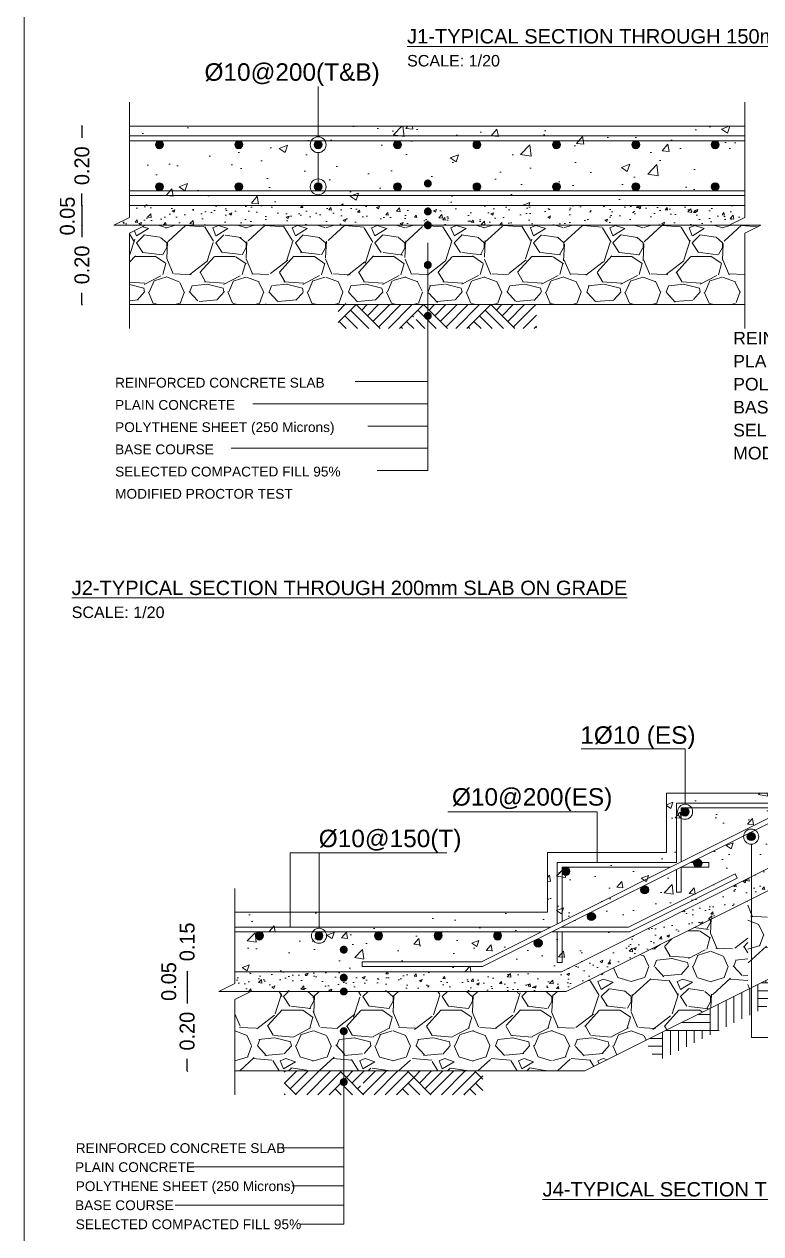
# Model space of a CAD drawing. Extents: x 166525 to 167198, y 178739 to 179747.
# Drawn here: x 166615.95 to 166623.37, y 179561.98 to 179574.17 of the extents above; entities that cross this region are included whole.
import ezdxf

# ---------------------------------------------------------------- set-up
doc = ezdxf.new("R2010")
doc.units = 0
doc.header["$MEASUREMENT"] = 0
doc.layers.get('0').update_dxf_attribs({"linetype": 'CONTINUOUS'})
doc.layers.get('DEFPOINTS').update_dxf_attribs({"linetype": 'CONTINUOUS'})
doc.layers.add('BEAM', color=6, linetype='CONTINUOUS', lineweight=13)
for name, color, linetype in [('S-D-BAR DOT', 7, 'CONTINUOUS'), ('S-G-TEXT SUB TITLE', 2, 'CONTINUOUS'), ('Steel', 2, 'CONTINUOUS')]:
    doc.layers.add(name, color=color, linetype=linetype)
doc.styles.add('ARIAL', font='arial.ttf')
doc.dimstyles.new('1-25', dxfattribs={"dimtxt": 0.2, "dimasz": 0.01, "dimexe": 0, "dimexo": 0, "dimgap": 0.08, "dimtad": 0, "dimlfac": 0.25, "dimzin": 0, "dimdsep": 46, "dimtxsty": 'Standard', "dimblk1": 'OBLIQUE', "dimblk2": 'OBLIQUE', "dimsah": 1, "dimcen": 0, "dimse1": 1, "dimse2": 1, "dimclrd": 256, "dimclre": 256, "dimclrt": 4, "dimadec": 0, "dimazin": 0, "dimtfac": 5.555556, "dimtix": 1, "dimtofl": 0, "dimtmove": 2, "dimatfit": 3, "dimldrblk": 'OBLIQUE', "dimfxl": 1, "dimtolj": 1, "dimtzin": 0, "dimarcsym": 0})
pattern_1 = [(50, (166589.25872, 179543.86905), (0.2869041, -0.0251009), [0.03, -0.33]), (355, (166589.25872, 179543.86905), (-0.0555005, 0.3008769), [0.024, -0.264]), (100.4514, (166589.28262, 179543.86696), (0.2314038, 0.2757758), [0.025496, -0.2804568]), (46.1842, (166589.2587, 179543.94905), (0.4268964, -0.0662076), [0.045, -0.495]), (96.6356, (166589.2943, 179543.94353), (0.373865, 0.389647), [0.038244, -0.420685]), (351.1842, (166589.2587, 179543.94905), (0.373865, 0.3896474), [0.036, -0.396]), (21, (166589.29872, 179543.92905), (0.2387628, -0.1610476), [0.03, -0.33]), (326, (166589.29872, 179543.92905), (0.0973261, 0.29006), [0.024, -0.264]), (71.4514, (166589.3186, 179543.91563), (0.336089, 0.1290122), [0.025496, -0.2804568]), (37.5, (166589.25872, 179543.86905), (0.00486394, 0.13315754), [0, -0.2608, 0, -0.268, 0, -0.265]), (7.5, (166589.25872, 179543.86905), (0.1052278, 0.1577647), [0, -0.1528, 0, -0.2548, 0, -0.101]), (327.5, (166589.16952, 179543.86905), (0.21352897, -0.00902195), [0, -0.1, 0, -0.312, 0, -0.414]), (317.5, (166589.12952, 179543.86905), (0.2332745, 0.040042), [0, -0.13, 0, -0.2072, 0, -0.294])]

# ---------------------------------------------------------------- blocks, each defined once
blk = doc.blocks.new('SUBTITLE')
at = {"lineweight": 0}
for tag, p in [('%%USUBTITLE', (13935941.075, 8347529.818)), ('20', (13935941.075, 8347529.418))]:
    blk.add_attdef(tag, p, '', height=0.2, dxfattribs=at)
blk = doc.blocks.new('B1')
at = {"layer": 'Steel'}
blk.add_hatch(color=256, dxfattribs=at).paths.add_polyline_path([(-0.05, 0, 1), (0.05, 0, 1)], flags=16)
blk.add_circle((0, 0), 0.05, dxfattribs=at)
blk = doc.blocks.new('*D678')
at = {"layer": 'DEFPOINTS', "color": 0, "transparency": 16777216}
for p in [(166617.918, 179565.222), (166617.589, 179564.622), (166617.918, 179564.622)]:
    blk.add_point(p, dxfattribs=at)
at = {"layer": 'BEAM', "color": 4, "transparency": 16777216, "insert": (166617.589, 179564.922), "char_height": 0.15, "attachment_point": 5, "rotation": 90}
blk.add_mtext('\\A1;0.15', dxfattribs=at)
blk = doc.blocks.new('_OBLIQUE')
at = {"color": 0, "linetype": 'ByBlock'}
blk.add_line((-0.5, -0.5), (0.5, 0.5), dxfattribs=at)
blk = doc.blocks.new('*D679')
at = {"layer": 'BEAM', "lineweight": -2, "transparency": 16777216}
blk.add_line((166617.589, 179564.622), (166617.589, 179564.422), dxfattribs=at)
at = {"layer": 'DEFPOINTS', "color": 0, "transparency": 16777216}
for p in [(166617.918, 179564.622), (166617.589, 179564.422), (166617.918, 179564.422)]:
    blk.add_point(p, dxfattribs=at)
at = {"layer": 'BEAM', "lineweight": -2, "transparency": 16777216, "xscale": 0.01, "yscale": 0.01, "zscale": 0.01}
for p, rotation in [((166617.589, 179564.622), 90), ((166617.589, 179564.422), 270)]:
    blk.add_blockref('_OBLIQUE', p, dxfattribs=dict(at, rotation=rotation))
at = {"layer": 'BEAM', "color": 4, "transparency": 16777216, "insert": (166617.404, 179564.522), "char_height": 0.15, "attachment_point": 5, "rotation": 90}
blk.add_mtext('\\A1;0.05', dxfattribs=at)
blk = doc.blocks.new('*D680')
at = {"layer": 'BEAM', "lineweight": -2, "transparency": 16777216}
for p, q in [((166617.589, 179564.422), (166617.589, 179564.302)), ((166617.589, 179563.622), (166617.589, 179563.742))]:
    blk.add_line(p, q, dxfattribs=at)
at = {"layer": 'DEFPOINTS', "color": 0, "transparency": 16777216}
for p in [(166617.918, 179564.422), (166617.589, 179563.622), (166617.918, 179563.622)]:
    blk.add_point(p, dxfattribs=at)
at = {"layer": 'BEAM', "lineweight": -2, "transparency": 16777216, "xscale": 0.01, "yscale": 0.01, "zscale": 0.01}
for p, rotation in [((166617.589, 179564.422), 90), ((166617.589, 179563.622), 270)]:
    blk.add_blockref('_OBLIQUE', p, dxfattribs=dict(at, rotation=rotation))
at = {"layer": 'BEAM', "color": 4, "transparency": 16777216, "insert": (166617.589, 179564.022), "char_height": 0.15, "attachment_point": 5, "rotation": 90}
blk.add_mtext('\\A1;0.20', dxfattribs=at)
blk = doc.blocks.new('*D737')
at = {"layer": 'BEAM', "lineweight": -2, "transparency": 16777216}
for p, q in [((166616.529, 179573.145), (166616.529, 179573.025)), ((166616.529, 179572.345), (166616.529, 179572.465))]:
    blk.add_line(p, q, dxfattribs=at)
at = {"layer": 'DEFPOINTS', "color": 0, "transparency": 16777216}
for p in [(166616.858, 179573.145), (166616.529, 179572.345), (166616.858, 179572.345)]:
    blk.add_point(p, dxfattribs=at)
at = {"layer": 'BEAM', "lineweight": -2, "transparency": 16777216, "xscale": 0.01, "yscale": 0.01, "zscale": 0.01}
for p, rotation in [((166616.529, 179573.145), 90), ((166616.529, 179572.345), 270)]:
    blk.add_blockref('_OBLIQUE', p, dxfattribs=dict(at, rotation=rotation))
at = {"layer": 'BEAM', "color": 4, "transparency": 16777216, "insert": (166616.529, 179572.745), "char_height": 0.15, "attachment_point": 5, "rotation": 90}
blk.add_mtext('\\A1;0.20', dxfattribs=at)
blk = doc.blocks.new('*D738')
at = {"layer": 'BEAM', "lineweight": -2, "transparency": 16777216}
blk.add_line((166616.529, 179572.345), (166616.529, 179572.145), dxfattribs=at)
at = {"layer": 'DEFPOINTS', "color": 0, "transparency": 16777216}
for p in [(166616.858, 179572.345), (166616.529, 179572.145), (166616.858, 179572.145)]:
    blk.add_point(p, dxfattribs=at)
at = {"layer": 'BEAM', "lineweight": -2, "transparency": 16777216, "xscale": 0.01, "yscale": 0.01, "zscale": 0.01}
for p, rotation in [((166616.529, 179572.345), 90), ((166616.529, 179572.145), 270)]:
    blk.add_blockref('_OBLIQUE', p, dxfattribs=dict(at, rotation=rotation))
at = {"layer": 'BEAM', "color": 4, "transparency": 16777216, "insert": (166616.382, 179572.238), "char_height": 0.15, "attachment_point": 5, "rotation": 90}
blk.add_mtext('\\A1;0.05', dxfattribs=at)
blk = doc.blocks.new('*D739')
at = {"layer": 'BEAM', "lineweight": -2, "transparency": 16777216}
for p, q in [((166616.529, 179572.145), (166616.529, 179572.025)), ((166616.529, 179571.345), (166616.529, 179571.465))]:
    blk.add_line(p, q, dxfattribs=at)
at = {"layer": 'DEFPOINTS', "color": 0, "transparency": 16777216}
for p in [(166616.858, 179572.145), (166616.529, 179571.345), (166616.858, 179571.345)]:
    blk.add_point(p, dxfattribs=at)
at = {"layer": 'BEAM', "lineweight": -2, "transparency": 16777216, "xscale": 0.01, "yscale": 0.01, "zscale": 0.01}
for p, rotation in [((166616.529, 179572.145), 90), ((166616.529, 179571.345), 270)]:
    blk.add_blockref('_OBLIQUE', p, dxfattribs=dict(at, rotation=rotation))
at = {"layer": 'BEAM', "color": 4, "transparency": 16777216, "insert": (166616.529, 179571.745), "char_height": 0.15, "attachment_point": 5, "rotation": 90}
blk.add_mtext('\\A1;0.20', dxfattribs=at)
blk = doc.blocks.new('bar20')
at = {"layer": 'S-D-BAR DOT'}
h = blk.add_hatch(color=256, dxfattribs=at)
edge = h.paths.add_edge_path()
edge.add_arc((0, 0), 0.05, 0, 360)
at = {"layer": 'S-D-BAR DOT', "lineweight": 0}
blk.add_circle((0, 0), 0.05, dxfattribs=at)

msp = doc.modelspace()

# ---------------------------------------------------------------- hatches: boundary and pattern name
at = {"layer": 'BEAM'}
h = msp.add_hatch(dxfattribs=at)
h.set_pattern_fill('AR-CONC', color=0, scale=0.12, style=0)
h.set_pattern_definition([(50, (166604.43445, 179541.6053), (0.860712, -0.075303), [0.09, -0.99]), (355, (166604.43445, 179541.6053), (-0.166502, 0.90263), [0.072, -0.792]), (100.4514, (166604.5062, 179541.59906), (0.694211, 0.827327), [0.076488, -0.84137]), (46.1842, (166604.4345, 179541.8453), (1.28069, -0.198623), [0.135, -1.485]), (96.6356, (166604.5412, 179541.8288), (1.121595, 1.16894), [0.114732, -1.262056]), (351.184, (166604.4345, 179541.8453), (1.121594, 1.16894), [0.108, -1.188]), (21, (166604.55445, 179541.7853), (0.716288, -0.483143), [0.09, -0.99]), (326, (166604.55445, 179541.7853), (0.291978, 0.87018), [0.072, -0.792]), (71.4514, (166604.61414, 179541.7451), (1.008267, 0.387037), [0.076488, -0.84137]), (37.5, (166604.43445, 179541.60533), (0.0145918, 0.3994726), [0, -0.7824, 0, -0.804, 0, -0.795]), (7.5, (166604.43445, 179541.60533), (0.3156834, 0.473294), [0, -0.4584, 0, -0.7644, 0, -0.303]), (327.5, (166604.16685, 179541.60533), (0.640587, -0.0270658), [0, -0.3, 0, -0.936, 0, -1.242]), (317.5, (166604.04685, 179541.60533), (0.699823, 0.120126), [0, -0.39, 0, -0.6216, 0, -0.882])])
h.paths.add_polyline_path([(166623.20921, 179572.34479), (166623.20921, 179573.14479), (166617.00921, 179573.14479), (166617.00921, 179572.34479)])
h.paths.add_polyline_path([(166620.54921, 179572.53278, -1), (166620.46921, 179572.53278, -1)], flags=16)
h.paths.add_polyline_path([(166620.46921, 179572.95679, -1), (166620.54921, 179572.95679, -1)], flags=16)
h.paths.add_polyline_path([(166621.34921, 179572.53278, -1), (166621.26921, 179572.53278, -1)], flags=16)
h.paths.add_polyline_path([(166621.26921, 179572.95679, -1), (166621.34921, 179572.95679, -1)], flags=16)
h.paths.add_polyline_path([(166619.66921, 179572.53278, -1), (166619.74921, 179572.53278, -1)], flags=16)
h.paths.add_polyline_path([(166619.66921, 179572.95679, -1), (166619.74921, 179572.95679, -1)], flags=16)
h.paths.add_polyline_path([(166622.14921, 179572.53278, -1), (166622.06921, 179572.53278, -1)], flags=16)
h.paths.add_polyline_path([(166622.14921, 179572.95679, -1), (166622.06921, 179572.95679, -1)], flags=16)
h.paths.add_polyline_path([(166618.86921, 179572.53278, -1), (166618.94921, 179572.53278, -1)], flags=16)
h.paths.add_polyline_path([(166618.86921, 179572.95679, -1), (166618.94921, 179572.95679, -1)], flags=16)
h.paths.add_polyline_path([(166622.94921, 179572.53278, -1), (166622.86921, 179572.53278, -1)], flags=16)
h.paths.add_polyline_path([(166622.94921, 179572.95679, -1), (166622.86921, 179572.95679, -1)], flags=16)
h.paths.add_polyline_path([(166618.06921, 179572.53278, -1), (166618.14921, 179572.53278, -1)], flags=16)
h.paths.add_polyline_path([(166618.06921, 179572.95679, -1), (166618.14921, 179572.95679, -1)], flags=16)
h.paths.add_polyline_path([(166617.26921, 179572.53278, -1), (166617.34921, 179572.53278, -1)], flags=16)
h.paths.add_polyline_path([(166617.26921, 179572.95679, -1), (166617.34921, 179572.95679, -1)], flags=16)
h = msp.add_hatch(dxfattribs=at)
h.set_pattern_fill('AR-CONC', color=0, scale=0.04, style=0)
h.set_pattern_definition([(50, (166661.37783, 179570.66632), (0.2869041, -0.0251009), [0.03, -0.33]), (355, (166661.37783, 179570.66632), (-0.0555005, 0.3008769), [0.024, -0.264]), (100.4514, (166661.40174, 179570.66423), (0.2314038, 0.2757758), [0.025496, -0.2804568]), (46.1842, (166661.37783, 179570.74632), (0.4268964, -0.0662076), [0.045, -0.495]), (96.6356, (166661.4134, 179570.7408), (0.373865, 0.389647), [0.038244, -0.420685]), (351.1842, (166661.37783, 179570.74632), (0.3738648, 0.3896474), [0.036, -0.396]), (21, (166661.41783, 179570.72632), (0.2387628, -0.1610476), [0.03, -0.33]), (326, (166661.41783, 179570.72632), (0.0973261, 0.29006), [0.024, -0.264]), (71.4514, (166661.43773, 179570.7129), (0.336089, 0.1290122), [0.025496, -0.2804568]), (37.5, (166661.37783, 179570.66632), (0.00486394, 0.13315754), [0, -0.2608, 0, -0.268, 0, -0.265]), (7.5, (166661.37783, 179570.66632), (0.1052278, 0.1577647), [0, -0.1528, 0, -0.2548, 0, -0.101]), (327.5, (166661.28863, 179570.66632), (0.21352897, -0.00902195), [0, -0.1, 0, -0.312, 0, -0.414]), (317.5, (166661.24863, 179570.66632), (0.2332745, 0.040042), [0, -0.13, 0, -0.2072, 0, -0.294])])
h.paths.add_polyline_path([(166620.01388, 179572.14479), (166620.01388, 179572.22163, -0.41421356), (166619.99388, 179572.24163, -0.41421356), (166620.01388, 179572.26163), (166620.01388, 179572.34479), (166617.00921, 179572.34479), (166617.00921, 179572.22479), (166616.84921, 179572.14479), (166617.16921, 179572.14479)])
h.paths.add_polyline_path([(166623.04921, 179572.14479), (166623.20921, 179572.22479), (166623.20921, 179572.34479), (166620.01388, 179572.34479), (166620.01388, 179572.26163, -0.41421356), (166620.03388, 179572.24163, -0.41421356), (166620.01388, 179572.22163), (166620.01388, 179572.14479)])
h = msp.add_hatch(dxfattribs=at)
h.set_pattern_fill('GRAVEL', color=0, scale=0.8, style=0)
h.set_pattern_definition([(228.0128, (166661.953834, 179571.466325), (-6.39999859, -7.20000107), [0.107629, -10.65527]), (184.9697, (166661.881834, 179571.386325), (9.600000842, 0.799993046), [0.184694, -18.28474]), (132.5104, (166661.697834, 179571.370325), (7.999992575, -8.80000694), [0.13023, -12.892826]), (267.2737, (166661.385834, 179571.170325), (0.799996814, 16.000000237), [0.16819, -16.650846]), (292.8337, (166661.377834, 179571.002325), (-4.000007925, 9.59999713), [0.164924, -16.327498]), (357.2737, (166661.441834, 179570.850325), (-16.000000237, 0.799996814), [0.16819, -16.650846]), (37.6942, (166661.609834, 179570.842325), (-10.400005877, -7.999992325), [0.222423, -22.019879]), (72.2553, (166661.785834, 179570.978325), (5.60000861, 17.599996986), [0.20999, -20.789057]), (121.4296, (166661.849834, 179571.178325), (-6.400006588, 10.39999603), [0.16876, -16.707258]), (175.2364, (166661.761834, 179571.322325), (8.80000076, -0.79999323), [0.192666, -9.44061]), (222.3974, (166661.569834, 179571.338325), (-9.600005881, -8.799993666), [0.249158, -24.6667]), (138.8141, (166662.177834, 179571.162325), (-5.60000236, 4.79999785), [0.085041, -8.419075]), (171.4692, (166662.113834, 179571.218325), (10.39999863, -1.600006328), [0.16179, -16.017209]), (225, (166661.95383, 179571.2423), (-9e-17, -0.8), [0.113137, -1.018234]), (203.1986, (166661.89783, 179571.33832), (3.99999978, 1.60000106), [0.060926, -6.031692]), (291.8014, (166661.84183, 179571.31432), (-0.79999993, 2.4000002), [0.086162, -4.22197]), (30.9638, (166661.87383, 179571.23432), (2.3999984, 1.600002), [0.139943, -4.524818]), (161.5651, (166661.99383, 179571.30632), (1.6000003, -0.7999987), [0.101193, -2.42863]), (16.3895, (166661.377834, 179571.314325), (8.00000176, 2.39999417), [0.14176, -14.034276]), (70.3462, (166661.513834, 179571.354325), (-3.1999962, -8.80000171), [0.118929, -11.773926]), (293.1986, (166661.99383, 179571.46632), (-1.60000106, 3.99999978), [0.121852, -5.970766]), (343.6105, (166662.041834, 179571.354325), (-8.00000176, 2.39999417), [0.14176, -14.034276]), (339.444, (166661.37783, 179570.818325), (-4.00000148, 1.5999968), [0.136704, -6.698499]), (294.7751, (166661.505834, 179570.770325), (-3.99999375, 8.80000274), [0.114542, -11.339714]), (66.8014, (166662.00183, 179570.66632), (1.60000106, 3.99999978), [0.121852, -5.970766]), (17.354, (166662.049834, 179570.778325), (-10.400001616, -3.1999956), [0.134105, -13.276339]), (69.444, (166661.60983, 179570.666325), (-1.5999968, -4.00000148), [0.068352, -6.766851]), (101.3099, (166661.95383, 179570.66632), (-0.7999981, 3.2000006), [0.040792, -4.038423]), (165.9638, (166661.94583, 179570.70632), (2.4000004, -0.79999845), [0.164924, -3.13356]), (186.009, (166661.785834, 179570.746325), (7.9999998, 0.799999454), [0.15284, -15.131138]), (303.6901, (166661.87383, 179571.16232), (-0.8000011, 1.5999996), [0.115378, -2.769063]), (353.1572, (166661.937834, 179571.066325), (13.599999493, -1.600006398), [0.201435, -19.94205]), (60.9454, (166662.13783, 179571.042325), (-3.20000002, -5.60000031), [0.082365, -8.154139]), (90, (166662.1778, 179571.1143), (-0.8, 0.8), [0.048, -0.752]), (120.2564, (166661.769834, 179570.770325), (3.19999591, -5.600001965), [0.111139, -11.002816]), (48.0128, (166661.713834, 179570.866325), (6.39999859, 7.20000107), [0.215258, -10.547642]), (0, (166661.8578, 179571.0263), (0.8, 0.8), [0.208, -0.592]), (325.3048, (166662.065834, 179571.026325), (-7.99999541, 5.60000689), [0.126491, -12.522619]), (254.0546, (166662.16983, 179570.95432), (-0.7999999, -3.2000001), [0.116482, -5.707606]), (207.646, (166662.137834, 179570.842325), (-15.199996647, -8.00000617), [0.189652, -18.775579]), (175.4261, (166661.969834, 179570.754325), (-10.400000447, 0.79999584), [0.200639, -19.863259])])
h.paths.add_polyline_path([(166620.01388, 179572.14479), (166620.01388, 179571.76479, -0.41421356), (166620.03388, 179571.74479, -0.41421356), (166620.01388, 179571.72479), (166620.01388, 179571.34479), (166623.20921, 179571.34479), (166623.20921, 179572.06479), (166623.36921, 179572.14479), (166623.04921, 179572.14479)])
h.paths.add_polyline_path([(166620.01388, 179571.34479), (166620.01388, 179571.72479, -0.41421356), (166619.99388, 179571.74479, -0.41421356), (166620.01388, 179571.76479), (166620.01388, 179572.14479), (166617.16921, 179572.14479), (166617.00921, 179572.06479), (166617.00921, 179571.34479)])
h = msp.add_hatch(dxfattribs=at)
h.set_pattern_fill('AR-PARQ1', color=0, scale=0.04, angle=45, style=0)
h.set_pattern_definition([(135, (166661.37783, 179570.66632), (-0.6788225, 4e-17), [0.48, -0.48]), (135, (166661.4344, 179570.7229), (-0.6788225, 4e-17), [0.48, -0.48]), (135, (166661.49097, 179570.77946), (-0.6788225, 4e-17), [0.48, -0.48]), (135, (166661.54754, 179570.83603), (-0.6788225, 4e-17), [0.48, -0.48]), (135, (166661.6041, 179570.8926), (-0.6788225, 4e-17), [0.48, -0.48]), (135, (166661.6607, 179570.94917), (-0.6788225, 4e-17), [0.48, -0.48]), (135, (166661.71725, 179571.00574), (-0.6788225, 4e-17), [0.48, -0.48]), (45, (166661.0384, 179571.00574), (0.6788225, -4e-17), [0.48, -0.48]), (45, (166660.98185, 179571.0623), (0.6788225, -4e-17), [0.48, -0.48]), (45, (166660.9253, 179571.11887), (0.6788225, -4e-17), [0.48, -0.48]), (45, (166660.8687, 179571.17544), (0.6788225, -4e-17), [0.48, -0.48]), (45, (166660.81215, 179571.232), (0.6788225, -4e-17), [0.48, -0.48]), (45, (166660.7556, 179571.2886), (0.6788225, -4e-17), [0.48, -0.48]), (45, (166660.699, 179571.34515), (0.6788225, -4e-17), [0.48, -0.48])])
h.paths.add_polyline_path([(166621.10921, 179571.10479), (166621.10921, 179571.34479), (166619.88598, 179571.34479), (166619.88598, 179571.23225, -0.41421356), (166619.90598, 179571.21225, -0.41421356), (166619.88598, 179571.19225), (166619.88598, 179571.10479)])
h.paths.add_polyline_path([(166619.10921, 179571.34479), (166619.10921, 179571.10479), (166619.88598, 179571.10479), (166619.88598, 179571.19225, -0.41421356), (166619.86598, 179571.21225, -0.41421356), (166619.88598, 179571.23225), (166619.88598, 179571.34479)])
h = msp.add_hatch(dxfattribs=at)
h.set_pattern_fill('AR-CONC', color=0, scale=0.004, style=0)
h.set_pattern_definition([(50, (166528.5921, 179566.11744), (0.7287387, -0.0637563), [0.0762, -0.8382]), (355, (166528.5921, 179566.11744), (-0.1409713, 0.7642266), [0.06096, -0.67056]), (100.451, (166528.65284, 179566.1121), (0.58777, 0.700467), [0.06476, -0.71236]), (46.1842, (166528.5921, 179566.3206), (1.084316, -0.168169), [0.1143, -1.2573]), (96.6356, (166528.6825, 179566.3066), (0.949617, 0.989702), [0.09714, -1.06854]), (351.184, (166528.5921, 179566.3206), (0.949618, 0.9897), [0.09144, -1.00584]), (21, (166528.6937, 179566.26984), (0.6064595, -0.409062), [0.0762, -0.8382]), (326, (166528.6937, 179566.26984), (0.247208, 0.736752), [0.06096, -0.67056]), (71.4514, (166528.74425, 179566.23575), (0.853666, 0.3276914), [0.06476, -0.71236]), (37.5, (166528.5921, 179566.11744), (0.0123544, 0.33822016), [0, -0.662432, 0, -0.68072, 0, -0.6731]), (7.5, (166528.5921, 179566.11744), (0.2672787, 0.4007223), [0, -0.388112, 0, -0.647192, 0, -0.25654]), (327.5, (166528.36554, 179566.11744), (0.5423624, -0.022915), [0, -0.254, 0, -0.79248, 0, -1.05156]), (317.5, (166528.26394, 179566.11744), (0.5925167, 0.101706), [0, -0.3302, 0, -0.526288, 0, -0.74676])])
h.paths.add_polyline_path([(166622.41831, 179565.82153), (166621.21831, 179565.82153), (166621.21831, 179565.22153), (166618.06921, 179565.22153), (166618.06921, 179564.62153), (166621.35995, 179564.62153), (166624.95995, 179566.42153), (166628.26269, 179566.42153), (166628.26269, 179567.02153), (166623.61831, 179567.02153), (166623.61831, 179566.42153), (166622.41831, 179566.42153)])
h = msp.add_hatch(dxfattribs=at)
h.set_pattern_fill('AR-CONC', color=0, scale=0.04, style=0)
h.set_pattern_definition(pattern_1)
h.paths.add_polyline_path([(166623.46536, 179565.67424), (166623.23767, 179565.56039), (166623.23767, 179565.33678), (166623.46536, 179565.45063)])
h = msp.add_hatch(dxfattribs=at)
h.set_pattern_fill('AR-CONC', color=0, scale=0.04, style=0)
h.set_pattern_definition(pattern_1)
h.paths.add_polyline_path([(166623.23767, 179565.33678), (166623.23767, 179565.56039), (166621.35995, 179564.62153), (166618.06921, 179564.62153), (166618.06921, 179564.50153), (166617.90921, 179564.42153), (166618.22921, 179564.42153), (166621.40716, 179564.42153)])
h = msp.add_hatch(dxfattribs=at)
h.set_pattern_fill('GRAVEL', color=0, scale=0.8, style=0)
h.set_pattern_definition([(228.0128, (166589.834716, 179544.66905), (-6.39999859, -7.20000107), [0.107629, -10.65527]), (184.9697, (166589.762716, 179544.589047), (9.60000084, 0.799993046), [0.184694, -18.28474]), (132.5104, (166589.578716, 179544.573047), (7.999992575, -8.80000694), [0.13023, -12.892826]), (267.2737, (166589.266716, 179544.373047), (0.799996814, 16.000000236), [0.16819, -16.650846]), (292.8337, (166589.258716, 179544.205047), (-4.000007924, 9.59999713), [0.164924, -16.327498]), (357.2737, (166589.322716, 179544.053047), (-16.000000236, 0.799996814), [0.16819, -16.650846]), (37.6942, (166589.490716, 179544.045047), (-10.400005877, -7.999992324), [0.222423, -22.019879]), (72.2553, (166589.666716, 179544.181047), (5.60000861, 17.599996985), [0.20999, -20.789057]), (121.4296, (166589.730716, 179544.381047), (-6.400006587, 10.39999603), [0.16876, -16.707258]), (175.2364, (166589.642716, 179544.52505), (8.80000076, -0.79999323), [0.192666, -9.44061]), (222.3974, (166589.450716, 179544.541047), (-9.600005881, -8.799993666), [0.249158, -24.6667]), (138.8141, (166590.058716, 179544.36505), (-5.60000236, 4.79999785), [0.085041, -8.419075]), (171.4692, (166589.994716, 179544.421047), (10.39999863, -1.60000633), [0.16179, -16.017209]), (225, (166589.8347, 179544.44505), (-9e-17, -0.8), [0.113137, -1.018234]), (203.1986, (166589.77872, 179544.54105), (3.99999978, 1.60000106), [0.060926, -6.031692]), (291.8014, (166589.72272, 179544.51705), (-0.79999993, 2.4000002), [0.086162, -4.22197]), (30.9638, (166589.75472, 179544.43705), (2.3999984, 1.600002), [0.139943, -4.524818]), (161.5651, (166589.87472, 179544.50905), (1.6000003, -0.7999987), [0.101193, -2.42863]), (16.3895, (166589.258716, 179544.517047), (8.00000176, 2.39999417), [0.14176, -14.034276]), (70.3462, (166589.394716, 179544.55705), (-3.1999962, -8.80000171), [0.118929, -11.773926]), (293.1986, (166589.87472, 179544.66905), (-1.60000106, 3.99999978), [0.121852, -5.970766]), (343.6105, (166589.922716, 179544.557047), (-8.00000176, 2.39999417), [0.14176, -14.034276]), (339.444, (166589.25872, 179544.02105), (-4.00000148, 1.5999968), [0.136704, -6.698499]), (294.7751, (166589.386716, 179543.97305), (-3.99999375, 8.80000274), [0.114542, -11.339714]), (66.8014, (166589.88272, 179543.86905), (1.60000106, 3.99999978), [0.121852, -5.970766]), (17.354, (166589.930716, 179543.981047), (-10.400001615, -3.1999956), [0.134105, -13.276339]), (69.444, (166589.49072, 179543.86905), (-1.5999968, -4.00000148), [0.068352, -6.766851]), (101.3099, (166589.83472, 179543.86905), (-0.7999981, 3.2000006), [0.040792, -4.038423]), (165.9638, (166589.82672, 179543.90905), (2.4000004, -0.7999984), [0.164924, -3.13356]), (186.009, (166589.666716, 179543.949047), (7.9999998, 0.799999454), [0.15284, -15.131138]), (303.6901, (166589.75472, 179544.36505), (-0.8000011, 1.5999996), [0.115378, -2.769063]), (353.1572, (166589.818716, 179544.269047), (13.599999493, -1.600006398), [0.201435, -19.94205]), (60.9454, (166590.018716, 179544.24505), (-3.20000002, -5.60000031), [0.082365, -8.154139]), (90, (166590.0587, 179544.31705), (-0.8, 0.8), [0.048, -0.752]), (120.2564, (166589.650716, 179543.97305), (3.19999591, -5.600001965), [0.111139, -11.002816]), (48.0128, (166589.594716, 179544.06905), (6.39999859, 7.20000107), [0.215258, -10.547642]), (0, (166589.7387, 179544.22905), (0.8, 0.8), [0.208, -0.592]), (325.3048, (166589.946716, 179544.229047), (-7.99999541, 5.60000689), [0.126491, -12.522619]), (254.0546, (166590.05072, 179544.15705), (-0.7999999, -3.2000001), [0.116482, -5.707606]), (207.646, (166590.018716, 179544.045047), (-15.199996646, -8.00000617), [0.189652, -18.775579]), (175.4261, (166589.850716, 179543.957047), (-10.400000447, 0.79999584), [0.200639, -19.863259])])
h.paths.add_polyline_path([(166623.23767, 179564.44236), (166623.23767, 179565.33678), (166621.40716, 179564.42153), (166618.22921, 179564.42153), (166618.06921, 179564.34153), (166618.06921, 179563.62153), (166621.59602, 179563.62153)])
h = msp.add_hatch(dxfattribs=at)
h.set_pattern_fill('GRAVEL', color=0, scale=0.8, style=0)
h.set_pattern_definition([(228.0128, (166568.59189, 179562.589245), (-6.399998586, -7.200001073), [0.107629, -10.65527]), (184.9697, (166568.519892, 179562.509245), (9.600000841, 0.799993046), [0.184694, -18.28474]), (132.5104, (166568.33589, 179562.493245), (7.999992575, -8.80000694), [0.13023, -12.892826]), (267.2737, (166568.023892, 179562.293245), (0.799996814, 16.000000236), [0.16819, -16.650846]), (292.8337, (166568.015892, 179562.125245), (-4.000007924, 9.59999713), [0.164924, -16.327498]), (357.2737, (166568.079892, 179561.973245), (-16.000000236, 0.799996814), [0.16819, -16.650846]), (37.6942, (166568.247892, 179561.965245), (-10.400005877, -7.999992324), [0.222423, -22.019879]), (72.2553, (166568.423892, 179562.101245), (5.60000861, 17.599996985), [0.20999, -20.789057]), (121.4296, (166568.487892, 179562.301245), (-6.400006587, 10.39999603), [0.16876, -16.707258]), (175.2364, (166568.39989, 179562.445245), (8.80000076, -0.79999323), [0.192666, -9.44061]), (222.3974, (166568.207892, 179562.461245), (-9.600005881, -8.799993666), [0.2491584, -24.6667]), (138.8141, (166568.81589, 179562.285245), (-5.60000236, 4.79999785), [0.085041, -8.419075]), (171.4692, (166568.751892, 179562.341245), (10.399998628, -1.600006328), [0.16179, -16.017209]), (225, (166568.5919, 179562.36525), (-9e-17, -0.8), [0.113137, -1.018234]), (203.1986, (166568.53589, 179562.46125), (3.99999978, 1.60000106), [0.060926, -6.031692]), (291.8014, (166568.47989, 179562.43725), (-0.79999993, 2.4000002), [0.086162, -4.22197]), (30.9638, (166568.51189, 179562.35725), (2.39999842, 1.600002), [0.139943, -4.524818]), (161.5651, (166568.6319, 179562.42925), (1.6000003, -0.7999987), [0.101193, -2.42863]), (16.3895, (166568.01589, 179562.437245), (8.00000176, 2.399994168), [0.14176, -14.034276]), (70.3462, (166568.15189, 179562.477245), (-3.1999962, -8.80000171), [0.118929, -11.773926]), (293.1986, (166568.63189, 179562.58925), (-1.60000106, 3.99999978), [0.121852, -5.970766]), (343.6105, (166568.67989, 179562.477245), (-8.00000176, 2.399994168), [0.14176, -14.034276]), (339.444, (166568.01589, 179561.94125), (-4.00000148, 1.5999968), [0.136704, -6.698499]), (294.7751, (166568.14389, 179561.893245), (-3.99999375, 8.80000274), [0.114542, -11.339714]), (66.8014, (166568.63989, 179561.78925), (1.60000106, 3.99999978), [0.121852, -5.970766]), (17.354, (166568.68789, 179561.901245), (-10.400001615, -3.1999956), [0.134105, -13.276339]), (69.444, (166568.24789, 179561.78925), (-1.5999968, -4.00000148), [0.068352, -6.766851]), (101.3099, (166568.5919, 179561.78925), (-0.7999981, 3.2000006), [0.040792, -4.038423]), (165.9638, (166568.5839, 179561.82925), (2.40000044, -0.79999845), [0.164924, -3.13356]), (186.009, (166568.423892, 179561.869245), (7.9999998, 0.799999454), [0.15284, -15.131138]), (303.6901, (166568.5119, 179562.28525), (-0.8000011, 1.59999965), [0.115378, -2.769063]), (353.1572, (166568.575892, 179562.189245), (13.599999493, -1.600006398), [0.201435, -19.94205]), (60.9454, (166568.77589, 179562.165245), (-3.20000002, -5.60000031), [0.082365, -8.154139]), (90, (166568.8159, 179562.23725), (-0.8, 0.8), [0.048, -0.752]), (120.2564, (166568.40789, 179561.893245), (3.19999591, -5.600001965), [0.111139, -11.002816]), (48.0128, (166568.35189, 179561.989245), (6.399998586, 7.200001073), [0.215258, -10.547642]), (0, (166568.4959, 179562.14925), (0.8, 0.8), [0.208, -0.592]), (325.3048, (166568.70389, 179562.149245), (-7.999995407, 5.60000689), [0.126491, -12.522619]), (254.0546, (166568.80789, 179562.07725), (-0.79999991, -3.2000001), [0.116482, -5.707606]), (207.646, (166568.775892, 179561.965245), (-15.199996646, -8.00000617), [0.189652, -18.775579]), (175.4261, (166568.607892, 179561.877245), (-10.400000447, 0.799995841), [0.200639, -19.863259])])
h.paths.add_polyline_path([(166623.46536, 179565.45063), (166623.23767, 179565.33678), (166623.23767, 179564.44236), (166623.46536, 179564.5562)])
h = msp.add_hatch(dxfattribs=at)
h.set_pattern_fill('AR-PARQ1', color=0, scale=0.04, style=0)
h.set_pattern_definition([(90, (166589.2587, 179543.86905), (-0.48, 0.48), [0.48, -0.48]), (90, (166589.3387, 179543.86905), (-0.48, 0.48), [0.48, -0.48]), (90, (166589.4187, 179543.86905), (-0.48, 0.48), [0.48, -0.48]), (90, (166589.4987, 179543.86905), (-0.48, 0.48), [0.48, -0.48]), (90, (166589.5787, 179543.86905), (-0.48, 0.48), [0.48, -0.48]), (90, (166589.6587, 179543.86905), (-0.48, 0.48), [0.48, -0.48]), (90, (166589.7387, 179543.86905), (-0.48, 0.48), [0.48, -0.48]), (0, (166589.2587, 179544.34905), (0.48, -0.48), [0.48, -0.48]), (0, (166589.2587, 179544.42905), (0.48, -0.48), [0.48, -0.48]), (0, (166589.2587, 179544.50905), (0.48, -0.48), [0.48, -0.48]), (0, (166589.2587, 179544.58905), (0.48, -0.48), [0.48, -0.48]), (0, (166589.2587, 179544.66905), (0.48, -0.48), [0.48, -0.48]), (0, (166589.2587, 179544.74905), (0.48, -0.48), [0.48, -0.48]), (0, (166589.2587, 179544.82905), (0.48, -0.48), [0.48, -0.48])])
h.paths.add_polyline_path([(166624.10199, 179564.60619), (166623.99466, 179564.82085), (166622.90057, 179564.27381), (166622.9509, 179564.17315, -0.41421356), (166622.97774, 179564.1642, -0.41421356), (166622.96879, 179564.13737), (166623.0079, 179564.05915)])
h.paths.add_polyline_path([(166622.20581, 179563.92643), (166622.31314, 179563.71177), (166623.0079, 179564.05915), (166622.96879, 179564.13737, -0.41421356), (166622.94196, 179564.14632, -0.41421356), (166622.9509, 179564.17315), (166622.90057, 179564.27381)])
h = msp.add_hatch(dxfattribs=at)
h.set_pattern_fill('AR-PARQ1', color=0, scale=0.04, angle=45, style=0)
h.set_pattern_definition([(135, (166589.3246, 179543.86905), (-0.6788225, 4e-17), [0.48, -0.48]), (135, (166589.3812, 179543.9256), (-0.6788225, 4e-17), [0.48, -0.48]), (135, (166589.43775, 179543.9822), (-0.6788225, 4e-17), [0.48, -0.48]), (135, (166589.4943, 179544.03875), (-0.6788225, 4e-17), [0.48, -0.48]), (135, (166589.5509, 179544.0953), (-0.6788225, 4e-17), [0.48, -0.48]), (135, (166589.60745, 179544.1519), (-0.6788225, 4e-17), [0.48, -0.48]), (135, (166589.664, 179544.20846), (-0.6788225, 4e-17), [0.48, -0.48]), (45, (166588.9852, 179544.20846), (0.6788225, -4e-17), [0.48, -0.48]), (45, (166588.92863, 179544.26503), (0.6788225, -4e-17), [0.48, -0.48]), (45, (166588.87206, 179544.3216), (0.6788225, -4e-17), [0.48, -0.48]), (45, (166588.8155, 179544.37816), (0.6788225, -4e-17), [0.48, -0.48]), (45, (166588.7589, 179544.43473), (0.6788225, -4e-17), [0.48, -0.48]), (45, (166588.70235, 179544.4913), (0.6788225, -4e-17), [0.48, -0.48]), (45, (166588.6458, 179544.54787), (0.6788225, -4e-17), [0.48, -0.48])])
h.paths.add_polyline_path([(166620.56781, 179563.38153), (166620.56781, 179563.62153), (166619.34458, 179563.62153), (166619.34458, 179563.50899, -0.41421356), (166619.36458, 179563.48899, -0.41421356), (166619.34458, 179563.46899), (166619.34458, 179563.38153)])
h.paths.add_polyline_path([(166618.56781, 179563.62153), (166618.56781, 179563.38153), (166619.34458, 179563.38153), (166619.34458, 179563.46899, -0.41421356), (166619.32458, 179563.48899, -0.41421356), (166619.34458, 179563.50899), (166619.34458, 179563.62153)])

# ---------------------------------------------------------------- linework, layer by layer
at = {"layer": 'BEAM', "color": 0}
for p, q in [((166618.90921, 179573.03679), (166618.90921, 179573.54479)), ((166623.20921, 179573.14479), (166617.00921, 179573.14479)), ((166623.20921, 179573.04479), (166617.00921, 179573.04479)), ((166623.20921, 179572.99679), (166617.00921, 179572.99679)), ((166618.90921, 179572.56479), (166618.90921, 179572.87679)), ((166623.20921, 179572.49279), (166617.00921, 179572.49279)), ((166623.20921, 179572.44479), (166617.00921, 179572.44479)), ((166623.20921, 179572.34479), (166617.00921, 179572.34479)), ((166623.20921, 179572.14479), (166617.00921, 179572.14479)), ((166620.01388, 179571.9671), (166620.01388, 179569.67278)), ((166623.20921, 179571.34479), (166617.00921, 179571.34479)), ((166620.01388, 179570.56878), (166619.28141, 179570.56878)), ((166620.01388, 179570.34478), (166618.25073, 179570.34478)), ((166620.01388, 179570.12078), (166619.40936, 179570.12078)), ((166620.01388, 179569.89678), (166618.03351, 179569.89678)), ((166620.01388, 179569.67278), (166619.50339, 179569.67278)), ((166624.87372, 179566.88153), (166620.55372, 179564.72153)), ((166624.88505, 179566.83353), (166620.56505, 179564.67353)), ((166624.95995, 179566.42153), (166621.35995, 179564.62153)), ((166622.41831, 179565.82153), (166622.41831, 179566.42153)), ((166622.41831, 179565.82153), (166622.41831, 179566.42153)), ((166623.61831, 179566.42153), (166622.41831, 179566.42153)), ((166625.00716, 179566.22153), (166621.40716, 179564.42153)), ((166622.41831, 179565.82153), (166621.21831, 179565.82153)), ((166621.21831, 179565.22153), (166621.21831, 179565.82153)), ((166625.19602, 179565.42153), (166621.59602, 179563.62153)), ((166621.21831, 179565.22153), (166618.06921, 179565.22153)), ((166621.25372, 179565.07153), (166618.06921, 179565.07153)), ((166621.15772, 179565.02353), (166618.06921, 179565.02353)), ((166622.04767, 179565.02353), (166621.26505, 179565.02353)), ((166622.03634, 179565.07153), (166621.36105, 179565.07153)), ((166621.35995, 179564.62153), (166618.06921, 179564.62153)), ((166621.40716, 179564.42153), (166618.06921, 179564.42153)), ((166619.16686, 179564.04408), (166619.16686, 179562.07752)), ((166621.59602, 179563.62153), (166618.06921, 179563.62153)), ((166619.16686, 179562.84552), (166618.53903, 179562.84552)), ((166619.16686, 179562.65352), (166617.65559, 179562.65352)), ((166619.16686, 179562.46152), (166618.64631, 179562.46152)), ((166619.16686, 179562.26952), (166617.4694, 179562.26952)), ((166619.16686, 179562.07752), (166618.7293, 179562.07752))]:
    msp.add_line(p, q, dxfattribs=at)
at = {"layer": 'BEAM', "color": 3}
for p, q in [((166621.55756, 179566.86788), (166622.60631, 179566.86788)), ((166622.60631, 179566.30969), (166622.60631, 179566.86788)), ((166623.27552, 179565.90678), (166623.27552, 179563.95764)), ((166618.91746, 179565.05969), (166618.91746, 179565.81889)), ((166623.27552, 179563.95764), (166624.80477, 179563.95764))]:
    msp.add_line(p, q, dxfattribs=at)
at = {"layer": 'BEAM', "color": 0}
msp.add_lwpolyline([(166665.54405, 179591.82623), (166615.94671, 179591.82623), (166615.94671, 179553.60608), (166665.54405, 179553.60608)], close=True, dxfattribs=at)
for points in [[(166619.30921, 179573.04479, 0, 0.0698, 0), (166619.30921, 179573.25418, 0, 0, 0), (166619.30921, 179573.54479, 0, 0, 0), (166617.79735, 179573.54479, 0, 0, 0)], [(166619.30921, 179572.49279, 0, 0.0698, 0), (166619.30921, 179572.70218, 0, 0, 0), (166619.30921, 179573.54479, 0, 0, 0), (166619.30921, 179573.54479, 0, 0, 0)], [(166621.72204, 179565.72614, 0, 0.0698, 0), (166621.72204, 179565.93553, 0, 0, 0), (166621.72204, 179566.23101, 0, 0, 0)]]:
    msp.add_lwpolyline(points, format="xyseb", dxfattribs=at)
for points in [[(166617.00921, 179571.10479), (166617.00921, 179572.06479), (166617.16921, 179572.14479), (166616.84921, 179572.14479), (166617.00921, 179572.22479), (166617.00921, 179573.38479)], [(166623.20921, 179571.10479), (166623.20921, 179572.06479), (166623.36921, 179572.14479), (166623.04921, 179572.14479), (166623.20921, 179572.22479), (166623.20921, 179573.38479)], [(166622.51831, 179565.72153), (166622.51831, 179566.32153), (166623.71831, 179566.32153)], [(166623.65772, 179566.27353), (166622.56631, 179566.27353), (166622.56631, 179565.72783)], [(166622.51831, 179565.72153), (166621.31831, 179565.72153), (166621.31831, 179565.10383)], [(166622.56505, 179565.67353), (166622.84638, 179565.67353), (166622.84638, 179565.72153), (166622.66105, 179565.72153)], [(166621.36631, 179565.12783), (166621.36631, 179565.67353), (166622.45772, 179565.67353)], [(166622.04767, 179565.02353), (166623.13112, 179565.56526), (166623.10966, 179565.60819), (166622.03634, 179565.07153)], [(166622.56631, 179565.67416), (166622.56631, 179565.42432), (166622.51831, 179565.42432), (166622.51831, 179565.65016)], [(166618.06921, 179563.38153), (166618.06921, 179564.34153), (166618.22921, 179564.42153), (166617.90921, 179564.42153), (166618.06921, 179564.50153), (166618.06921, 179565.46153)], [(166621.31831, 179565.02353), (166621.31831, 179564.71252), (166621.36631, 179564.71252), (166621.36631, 179565.02353)], [(166621.36631, 179565.07153), (166621.36631, 179565.07416)], [(166620.55372, 179564.72153), (166619.35372, 179564.72153), (166619.35372, 179564.67353), (166620.56505, 179564.67353)]]:
    msp.add_lwpolyline(points, dxfattribs=at)
at = {"layer": 'BEAM', "color": 0, "const_width": 0.04, "flags": 128}
for points in [[(166619.99388, 179572.56638, 1), (166620.03388, 179572.56638, 1), (166619.99388, 179572.56638)], [(166619.99388, 179572.28383, 1), (166620.03388, 179572.28383, 1), (166619.99388, 179572.28383)], [(166619.99388, 179572.14479, 1), (166620.03388, 179572.14479, 1), (166619.99388, 179572.14479)], [(166619.99388, 179571.74479, 1), (166620.03388, 179571.74479, 1), (166619.99388, 179571.74479)], [(166619.99388, 179571.23225, 1), (166620.03388, 179571.23225, 1), (166619.99388, 179571.23225)], [(166619.14686, 179564.84312, 1), (166619.18686, 179564.84312, 1), (166619.14686, 179564.84312)], [(166619.14686, 179564.56068, 1), (166619.18686, 179564.56068, 1), (166619.14686, 179564.56068)], [(166619.14686, 179564.42153, 1), (166619.18686, 179564.42153, 1), (166619.14686, 179564.42153)], [(166619.14686, 179564.02153, 1), (166619.18686, 179564.02153, 1), (166619.14686, 179564.02153)], [(166619.14686, 179563.50899, 1), (166619.18686, 179563.50899, 1), (166619.14686, 179563.50899)]]:
    msp.add_lwpolyline(points, format="xyb", dxfattribs=at)
at = {"layer": 'BEAM', "color": 3}
for points in [[(166621.72204, 179565.72153), (166621.72204, 179566.23101), (166620.21485, 179566.23101)], [(166618.62564, 179565.07614), (166618.62564, 179565.81889), (166620.205, 179565.81889)]]:
    msp.add_lwpolyline(points, dxfattribs=at)
msp.add_lwpolyline([(166618.62564, 179565.07614, 0, 0.0698, 0), (166618.62564, 179565.28553, 0, 0, 0), (166618.62564, 179565.81889, 0, 0, 0)], format="xyseb", dxfattribs=at)
at = {"layer": 'BEAM', "color": 0}
for centre, radius in [((166618.90921, 179572.95679), 0.08), ((166618.90921, 179572.53278), 0.08), ((166622.60631, 179566.23353), 0.07615), ((166623.27239, 179565.98287), 0.07615), ((166618.91746, 179564.98353), 0.07615)]:
    msp.add_circle(centre, radius, dxfattribs=at)

# ---------------------------------------------------------------- block references
ref = msp.add_blockref('SUBTITLE', (-7908171.12294, -4657168.4919), dxfattribs=dict(at, xscale=0.5794220055977348, yscale=0.5794220055977348, zscale=0.5794220055977348))
ref.add_attrib('%%USUBTITLE', '%%UJ1-TYPICAL SECTION THROUGH 150mm SLAB ON GRADE', (166619.80487, 179573.97724), dxfattribs={"layer": 'S-G-TEXT SUB TITLE', "lineweight": 0, "height": 0.1448555, "style": 'ARIAL'})
ref.add_attrib('20', 'SCALE: 1/20', (166619.80487, 179573.74547), dxfattribs={"layer": 'S-G-TEXT SUB TITLE', "lineweight": 0, "height": 0.1158844, "style": 'ARIAL'})
at = {"layer": 'BEAM', "color": 0, "xscale": 0.8000000000465661, "yscale": 0.8000000000465661, "zscale": 0.8000000000465661}
for p in [(166617.30921, 179572.95679), (166618.10921, 179572.95679), (166618.90921, 179572.95679), (166619.70921, 179572.95679), (166620.50921, 179572.95679), (166621.30921, 179572.95679), (166622.10921, 179572.95679), (166622.90921, 179572.95679)]:
    msp.add_blockref('bar20', p, dxfattribs=at)
at = {"layer": 'BEAM', "color": 0}
for name, p, xscale, yscale, zscale, rotation in [('bar20', (166617.30921, 179572.53278), -0.8000000000465661, 0.8000000000465661, 0.8000000000496936, 180), ('bar20', (166618.10921, 179572.53278), -0.8000000000465661, 0.8000000000465661, 0.8000000000496936, 180), ('bar20', (166618.90921, 179572.53278), -0.8000000000465661, 0.8000000000465661, 0.8000000000496936, 180), ('bar20', (166619.70921, 179572.53278), -0.8000000000465661, 0.8000000000465661, 0.8000000000496936, 180), ('bar20', (166620.50921, 179572.53278), -0.8000000000465661, 0.8000000000465661, 0.8000000000496936, 180), ('bar20', (166621.30921, 179572.53278), -0.8000000000465661, 0.8000000000465661, 0.8000000000496936, 180), ('bar20', (166622.10921, 179572.53278), -0.8000000000465661, 0.8000000000465661, 0.8000000000496936, 180), ('bar20', (166622.90921, 179572.53278), -0.8000000000465661, 0.8000000000465661, 0.8000000000496936, 180), ('B1', (166622.60631, 179566.23353), -0.7965257135480756, 0.7965257135480756, 0.7965257135332633, 90), ('B1', (166623.27239, 179565.98287), 0.7965257135320023, 0.7965257135320023, 0.7965257135320023, 143.1301023547341), ('B1', (166622.73574, 179565.71454), 0.7965257135320023, 0.7965257135320023, 0.7965257135320023, 143.1301023547341), ('B1', (166621.40631, 179565.63353), -0.7965257135480756, 0.7965257135480756, 0.7965257135332633, 90), ('B1', (166622.19908, 179565.44621), 0.7965257135320023, 0.7965257135320023, 0.7965257135320023, 143.1301023547341), ('B1', (166621.66242, 179565.17789), 0.7965257135320023, 0.7965257135320023, 0.7965257135320023, 143.1301023547341), ('B1', (166618.31746, 179564.98353), -0.7965257135480756, 0.7965257135480756, 0.7965257135332633, 90), ('B1', (166618.91746, 179564.98353), -0.7965257135480756, 0.7965257135480756, 0.7965257135332633, 90), ('B1', (166619.51746, 179564.98353), -0.7965257135480756, 0.7965257135480756, 0.7965257135332633, 90), ('B1', (166620.11746, 179564.98353), -0.7965257135480756, 0.7965257135480756, 0.7965257135332633, 90), ('B1', (166620.71746, 179564.98353), -0.7965257135480756, 0.7965257135480756, 0.7965257135332633, 90), ('B1', (166621.12577, 179564.90956), 0.7965257135320023, 0.7965257135320023, 0.7965257135320023, 143.1301023547341)]:
    msp.add_blockref(name, p, dxfattribs=dict(at, xscale=xscale, yscale=yscale, zscale=zscale, rotation=rotation))
ref = msp.add_blockref('SUBTITLE', (-7908174.50263, -4657174.0514), dxfattribs=dict(at, xscale=0.5794220055977348, yscale=0.5794220055977348, zscale=0.5794220055977348))
ref.add_attrib('%%USUBTITLE', '%%UJ2-TYPICAL SECTION THROUGH 200mm SLAB ON GRADE', (166616.42518, 179568.41773), dxfattribs={"layer": 'S-G-TEXT SUB TITLE', "lineweight": 0, "height": 0.1448555, "style": 'ARIAL'})
ref.add_attrib('20', 'SCALE: 1/20', (166616.42518, 179568.18597), dxfattribs={"layer": 'S-G-TEXT SUB TITLE', "lineweight": 0, "height": 0.1158844, "style": 'ARIAL'})
ref = msp.add_blockref('SUBTITLE', (-7908169.75734, -4657180.11357), dxfattribs=dict(at, xscale=0.5794220055977348, yscale=0.5794220055977348, zscale=0.5794220055977348))
ref.add_attrib('%%USUBTITLE', '%%UJ4-TYPICAL SECTION THROUGH STAIR ON GRADE', (166621.17048, 179562.35557), dxfattribs={"layer": 'S-G-TEXT SUB TITLE', "lineweight": 0, "height": 0.1448555, "style": 'ARIAL'})

# ---------------------------------------------------------------- texts
at = {"layer": 'BEAM', "color": 3, "style": 'ARIAL'}
for s, height, p in [('%%C10@200(T&B)', 0.176, (166617.76326, 179573.60156)), ('REINFORCED CONCRETE SLAB', 0.1274728, (166623.09051, 179570.9431)), ('PLAIN CONCRETE', 0.1274728, (166623.09051, 179570.71133)), ('REINFORCED CONCRETE SLAB', 0.09856, (166616.86275, 179570.50872)), ('POLYTHENE SHEET (250 Microns)', 0.1274728, (166623.09051, 179570.47956)), ('PLAIN CONCRETE', 0.09856, (166616.86275, 179570.28472)), ('BASE COURSE', 0.1274728, (166623.09051, 179570.24779)), ('POLYTHENE SHEET (250 Microns)', 0.09856, (166616.86275, 179570.06072)), ('SELECTED COMPACTED FILL 95%', 0.1274728, (166623.09051, 179570.01602)), ('BASE COURSE', 0.09856, (166616.86275, 179569.83672)), ('MODIFIED PROCTOR TEST', 0.1274728, (166623.09051, 179569.78425)), ('SELECTED COMPACTED FILL 95%', 0.09856, (166616.86275, 179569.61272)), ('MODIFIED PROCTOR TEST', 0.09856, (166616.86275, 179569.38872)), (' 1%%C10 (ES)', 0.176, (166621.48208, 179566.91855)), (' %%C10@200(ES)', 0.176, (166620.18864, 179566.29517)), (' %%C10@150(T)', 0.176, (166618.84663, 179565.87652)), ('REINFORCED CONCRETE SLAB', 0.09856, (166616.4659, 179562.79404)), ('PLAIN CONCRETE', 0.09856, (166616.45923, 179562.60204)), ('POLYTHENE SHEET (250 Microns)', 0.09856, (166616.4659, 179562.41004)), ('BASE COURSE', 0.09856, (166616.45923, 179562.21804)), ('SELECTED COMPACTED FILL 95%', 0.09856, (166616.4659, 179562.02604))]:
    msp.add_text(s, height=height, dxfattribs=at).set_placement(p)

# ---------------------------------------------------------------- dimensions: what is measured, and where the dimension line sits
at = {"layer": 'BEAM', "color": 0}
for base, p1, p2, picture, middle in [((166616.52921, 179572.34479), (166616.85815, 179573.14479), (166616.85815, 179572.34479), '*D737', (166616.52921, 179572.74479)), ((166616.52921, 179571.34479), (166616.85815, 179572.14479), (166616.85815, 179571.34479), '*D739', (166616.52921, 179571.74479)), ((166617.58921, 179564.62153), (166617.91815, 179565.22153), (166617.91815, 179564.62153), '*D678', (166617.58921, 179564.92153)), ((166617.58921, 179563.62153), (166617.91815, 179564.42153), (166617.91815, 179563.62153), '*D680', (166617.58921, 179564.02153))]:
    dim = msp.add_linear_dim(base=base, p1=p1, p2=p2, angle=90, dimstyle='1-25', override={"dimtxt": 0.15}, dxfattribs=at)
    dim.commit()
    dim.dimension.update_dxf_attribs({"geometry": picture, "text_midpoint": middle})
for base, p1, p2, picture, middle in [((166616.52921, 179572.14479), (166616.85815, 179572.34479), (166616.85815, 179572.14479), '*D738', (166616.38177, 179572.23831)), ((166617.58921, 179564.42153), (166617.91815, 179564.62153), (166617.91815, 179564.42153), '*D679', (166617.40371, 179564.52153))]:
    dim = msp.add_linear_dim(base=base, p1=p1, p2=p2, angle=90, dimstyle='1-25', override={"dimtxt": 0.15}, dxfattribs=at)
    dim.commit()
    dim.dimension.update_dxf_attribs({"geometry": picture, "text_midpoint": middle, "dimtype": 160})

doc.saveas('drawing.dxf')
